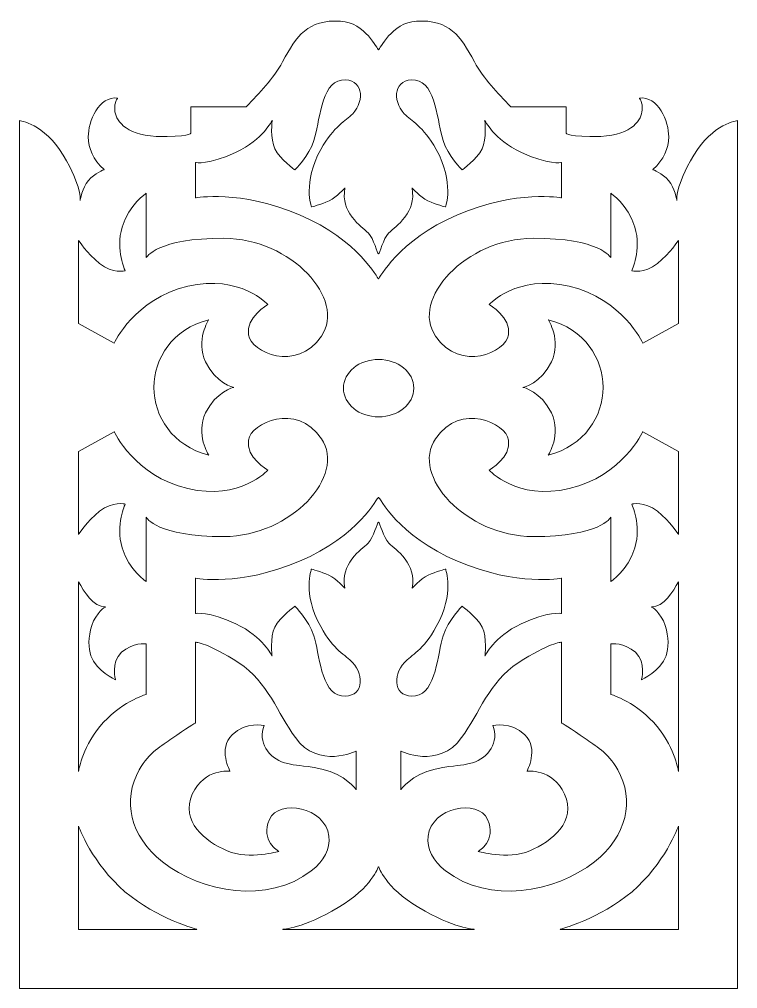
# Model space of a CAD drawing. Header units: millimetres. Extents: x -329 to 352, y -94 to 146.
# Drawn here: x 129.7 to 193.6, y 59.3 to 145.5 of the extents above; entities that cross this region are included whole.
import ezdxf

# ---------------------------------------------------------------- set-up
doc = ezdxf.new("R2010")
doc.units = ezdxf.units.MM
doc.header["$MEASUREMENT"] = 0
doc.layers.add('Layer 1', color=7, linetype='Continuous')

msp = doc.modelspace()

# ---------------------------------------------------------------- linework, layer by layer
at = {"layer": 'Layer 1', "lineweight": 9}
for points, knots in [([(137.2208, 132.1476), (136.2274, 133.0228), (135.8361, 134.0452), (135.8097, 135.0774), (135.8097, 135.0774), (135.7755, 136.3795), (136.7883, 138.7706), (138.4156, 138.499), (138.4156, 138.499), (138.4156, 138.499), (138.1126, 138.1684), (138.1676, 137.423), (138.1676, 137.423), (138.2227, 136.6773), (138.9723, 135.2097), (141.8552, 135.1063), (141.8552, 135.1063), (144.7381, 135.0044), (144.9449, 135.4055), (144.9449, 135.4055), (144.9449, 135.4055), (144.9449, 135.4055), (144.9449, 137.7356), (144.9449, 137.7356), (144.9449, 137.7356), (144.9449, 137.7356), (149.8628, 137.7356), (149.8628, 137.7356), (149.8628, 137.7356), (151.0605, 139.031), (152.2402, 140.1542), (153.0999, 141.7389), (153.0999, 141.7389), (154.3555, 144.0514), (155.3034, 145.5038), (158.2593, 145.3464), (158.2593, 145.3464), (160.4352, 145.2293), (161.5528, 142.7972), (161.6315, 142.7972), (161.6315, 142.7972), (161.7098, 142.7972), (162.8288, 145.2293), (165.0034, 145.3464), (165.0034, 145.3464), (167.9607, 145.5038), (168.909, 144.0514), (170.1641, 141.7389), (170.1641, 141.7389), (171.0242, 140.1542), (172.2025, 139.031), (173.3998, 137.7356), (173.3998, 137.7356), (173.3998, 137.7356), (178.3193, 137.7356), (178.3193, 137.7356), (178.3193, 137.7356), (178.3193, 137.7356), (178.3193, 135.4055), (178.3193, 135.4055), (178.3193, 135.4055), (178.3193, 135.4055), (178.5246, 135.0044), (181.4089, 135.1063), (181.4089, 135.1063), (184.2918, 135.2097), (185.0415, 136.6773), (185.0951, 137.423), (185.0951, 137.423), (185.1505, 138.1684), (184.8485, 138.499), (184.8485, 138.499), (184.8485, 138.499), (186.4748, 138.7706), (187.4876, 136.3795), (187.4545, 135.0774), (187.4545, 135.0774), (187.4284, 134.0452), (187.0354, 133.0228), (186.042, 132.1476), (186.042, 132.1476), (186.042, 132.1476), (186.9073, 131.8184), (187.4435, 131.1789), (187.4435, 131.1789), (187.978, 130.5396), (188.1847, 129.4054), (188.1847, 129.4054), (188.1847, 129.4054), (188.1847, 129.4054), (187.978, 130.6222), (189.6773, 133.4377), (189.6773, 133.4377), (191.3763, 136.2514), (193.5854, 136.5051), (193.5854, 136.5051), (193.5854, 136.5051), (193.5854, 136.5051), (193.5854, 59.3431), (193.5854, 59.3431), (193.5854, 59.3431), (193.5854, 59.3431), (129.6791, 59.3431), (129.6791, 59.3431), (129.6791, 59.3431), (129.6791, 59.3431), (129.6791, 136.5051), (129.6791, 136.5051), (129.6791, 136.5051), (129.6791, 136.5051), (131.8864, 136.2514), (133.5858, 133.4377), (133.5858, 133.4377), (135.2847, 130.6222), (135.0794, 129.4054), (135.0794, 129.4054), (135.0794, 129.4054), (135.0794, 129.4054), (135.2847, 130.5396), (135.821, 131.1789), (135.821, 131.1789), (136.3554, 131.8184), (137.2208, 132.1476), (137.2208, 132.1476)], [0, 0, 0, 0, 0.03125, 0.03125, 0.03125, 0.03125, 0.0625, 0.0625, 0.0625, 0.0625, 0.09375, 0.09375, 0.09375, 0.09375, 0.125, 0.125, 0.125, 0.125, 0.15625, 0.15625, 0.15625, 0.15625, 0.1875, 0.1875, 0.1875, 0.1875, 0.21875, 0.21875, 0.21875, 0.21875, 0.25, 0.25, 0.25, 0.25, 0.28125, 0.28125, 0.28125, 0.28125, 0.3125, 0.3125, 0.3125, 0.3125, 0.34375, 0.34375, 0.34375, 0.34375, 0.375, 0.375, 0.375, 0.375, 0.40625, 0.40625, 0.40625, 0.40625, 0.4375, 0.4375, 0.4375, 0.4375, 0.46875, 0.46875, 0.46875, 0.46875, 0.5, 0.5, 0.5, 0.5, 0.53125, 0.53125, 0.53125, 0.53125, 0.5625, 0.5625, 0.5625, 0.5625, 0.59375, 0.59375, 0.59375, 0.59375, 0.625, 0.625, 0.625, 0.625, 0.65625, 0.65625, 0.65625, 0.65625, 0.6875, 0.6875, 0.6875, 0.6875, 0.71875, 0.71875, 0.71875, 0.71875, 0.75, 0.75, 0.75, 0.75, 0.78125, 0.78125, 0.78125, 0.78125, 0.8125, 0.8125, 0.8125, 0.8125, 0.84375, 0.84375, 0.84375, 0.84375, 0.875, 0.875, 0.875, 0.875, 0.90625, 0.90625, 0.90625, 0.90625, 0.9375, 0.9375, 0.9375, 0.9375, 1, 1, 1, 1]), ([(161.6315, 122.4367), (161.7003, 122.4367), (163.3471, 125.8597), (168.661, 128.128), (168.661, 128.128), (173.9745, 130.3964), (177.9073, 129.6326), (177.9073, 129.6326), (177.9073, 129.6326), (177.9073, 129.6326), (177.9073, 132.7748), (177.9073, 132.7748), (177.9073, 132.7748), (177.9073, 132.7748), (176.7332, 132.5406), (174.304, 133.6952), (174.304, 133.6952), (171.873, 134.8488), (171.0902, 136.5397), (171.0902, 136.5397), (171.0902, 136.5397), (171.0902, 136.5397), (171.2969, 134.8901), (170.8436, 133.9834), (170.8436, 133.9834), (170.3903, 133.0764), (169.073, 132.1271), (169.073, 132.1271), (169.073, 132.1271), (169.073, 132.1271), (167.827, 133.3439), (167.3737, 134.7469), (167.3737, 134.7469), (166.8844, 136.2585), (166.7482, 139.8688), (164.9222, 140.0964), (164.9222, 140.0964), (162.9777, 140.3401), (162.8207, 138.3074), (163.9284, 137.1196), (163.9284, 137.1196), (164.5486, 136.4554), (165.5823, 136.0765), (166.7658, 133.9418), (166.7658, 133.9418), (168.4126, 130.9735), (167.5899, 128.8279), (167.5899, 128.8279), (167.5899, 128.8279), (167.5899, 128.8279), (166.7563, 129.0347), (166.0356, 129.3751), (166.0356, 129.3751), (165.3134, 129.7155), (164.6245, 130.5188), (164.6245, 130.5188), (164.6245, 130.5188), (164.8079, 129.3599), (164.513, 128.6653), (163.9824, 127.9337), (163.9824, 127.9337), (163.431, 127.1745), (162.9269, 126.9127), (162.5339, 126.5088), (162.5339, 126.5088), (162.0601, 126.0209), (161.7306, 124.6638), (161.6315, 124.6638), (161.6315, 124.6638), (161.5324, 124.6638), (161.2043, 126.0209), (160.7302, 126.5088), (160.7302, 126.5088), (160.3375, 126.9127), (159.8316, 127.1745), (159.282, 127.9337), (159.282, 127.9337), (158.75, 128.6653), (158.4565, 129.3599), (158.6396, 130.5188), (158.6396, 130.5188), (158.6396, 130.5188), (157.9492, 129.7155), (157.2285, 129.3751), (157.2285, 129.3751), (156.5078, 129.0347), (155.6741, 128.8279), (155.6741, 128.8279), (155.6741, 128.8279), (155.6741, 128.8279), (154.8501, 130.9735), (156.4982, 133.9418), (156.4982, 133.9418), (157.6818, 136.0765), (158.7154, 136.4554), (159.3356, 137.1196), (159.3356, 137.1196), (160.4437, 138.3074), (160.2864, 140.3401), (158.3408, 140.0964), (158.3408, 140.0964), (156.5162, 139.8688), (156.3783, 136.2585), (155.8904, 134.7469), (155.8904, 134.7469), (155.4371, 133.3439), (154.1914, 132.1271), (154.1914, 132.1271), (154.1914, 132.1271), (154.1914, 132.1271), (152.8727, 133.0764), (152.4205, 133.9834), (152.4205, 133.9834), (151.9672, 134.8901), (152.1725, 136.5397), (152.1725, 136.5397), (152.1725, 136.5397), (152.1725, 136.5397), (151.39, 134.8488), (148.9605, 133.6952), (148.9605, 133.6952), (146.5295, 132.5406), (145.3555, 132.7748), (145.3555, 132.7748), (145.3555, 132.7748), (145.3555, 132.7748), (145.3555, 129.6326), (145.3555, 129.6326), (145.3555, 129.6326), (145.3555, 129.6326), (149.2897, 130.3964), (154.6035, 128.128), (154.6035, 128.128), (159.9156, 125.8597), (161.5638, 122.4367), (161.6315, 122.4367)], [0, 0, 0, 0, 0.0285714, 0.0285714, 0.0285714, 0.0285714, 0.0571429, 0.0571429, 0.0571429, 0.0571429, 0.0857143, 0.0857143, 0.0857143, 0.0857143, 0.1142857, 0.1142857, 0.1142857, 0.1142857, 0.1428571, 0.1428571, 0.1428571, 0.1428571, 0.1714286, 0.1714286, 0.1714286, 0.1714286, 0.2, 0.2, 0.2, 0.2, 0.2285714, 0.2285714, 0.2285714, 0.2285714, 0.2571429, 0.2571429, 0.2571429, 0.2571429, 0.2857143, 0.2857143, 0.2857143, 0.2857143, 0.3142857, 0.3142857, 0.3142857, 0.3142857, 0.3428571, 0.3428571, 0.3428571, 0.3428571, 0.3714286, 0.3714286, 0.3714286, 0.3714286, 0.4, 0.4, 0.4, 0.4, 0.4285714, 0.4285714, 0.4285714, 0.4285714, 0.4571429, 0.4571429, 0.4571429, 0.4571429, 0.4857143, 0.4857143, 0.4857143, 0.4857143, 0.5142857, 0.5142857, 0.5142857, 0.5142857, 0.5428571, 0.5428571, 0.5428571, 0.5428571, 0.5714286, 0.5714286, 0.5714286, 0.5714286, 0.6, 0.6, 0.6, 0.6, 0.6285714, 0.6285714, 0.6285714, 0.6285714, 0.6571429, 0.6571429, 0.6571429, 0.6571429, 0.6857143, 0.6857143, 0.6857143, 0.6857143, 0.7142857, 0.7142857, 0.7142857, 0.7142857, 0.7428571, 0.7428571, 0.7428571, 0.7428571, 0.7714286, 0.7714286, 0.7714286, 0.7714286, 0.8, 0.8, 0.8, 0.8, 0.8285714, 0.8285714, 0.8285714, 0.8285714, 0.8571429, 0.8571429, 0.8571429, 0.8571429, 0.8857143, 0.8857143, 0.8857143, 0.8857143, 0.9142857, 0.9142857, 0.9142857, 0.9142857, 0.9428571, 0.9428571, 0.9428571, 0.9428571, 1, 1, 1, 1]), ([(140.9595, 130.0447), (140.9595, 130.0447), (140.9691, 124.3343), (140.9691, 124.3343), (140.9691, 124.3343), (140.9691, 124.3343), (141.9131, 126.0636), (147.8856, 126.0431), (147.8856, 126.0431), (153.858, 126.0223), (158.8036, 120.622), (156.5589, 117.3436), (156.5589, 117.3436), (154.3152, 114.0653), (150.2985, 115.942), (150.0519, 117.4674), (150.0519, 117.4674), (149.805, 118.9929), (151.7812, 120.1478), (151.7812, 120.1478), (151.7812, 120.1478), (151.7812, 120.1478), (149.3518, 122.8695), (144.6556, 121.7766), (144.6556, 121.7766), (139.9605, 120.6837), (138.107, 116.7248), (138.107, 116.7248), (138.107, 116.7248), (138.107, 116.7248), (134.95, 118.4774), (134.95, 118.4774), (134.95, 118.4774), (134.95, 118.4774), (134.95, 125.8597), (134.95, 125.8597), (134.95, 125.8597), (134.95, 125.8597), (135.6665, 124.7255), (136.82, 123.798), (136.82, 123.798), (137.9733, 122.8695), (139.0951, 123.1588), (139.0951, 123.1588), (139.0951, 123.1588), (139.0951, 123.1588), (138.2103, 124.9929), (138.8277, 127.0351), (138.8277, 127.0351), (139.4451, 129.0759), (140.9595, 130.0447), (140.9595, 130.0447)], [0, 0, 0, 0, 0.0714286, 0.0714286, 0.0714286, 0.0714286, 0.1428571, 0.1428571, 0.1428571, 0.1428571, 0.2142857, 0.2142857, 0.2142857, 0.2142857, 0.2857143, 0.2857143, 0.2857143, 0.2857143, 0.3571429, 0.3571429, 0.3571429, 0.3571429, 0.4285714, 0.4285714, 0.4285714, 0.4285714, 0.5, 0.5, 0.5, 0.5, 0.5714286, 0.5714286, 0.5714286, 0.5714286, 0.6428571, 0.6428571, 0.6428571, 0.6428571, 0.7142857, 0.7142857, 0.7142857, 0.7142857, 0.7857143, 0.7857143, 0.7857143, 0.7857143, 0.8571429, 0.8571429, 0.8571429, 0.8571429, 1, 1, 1, 1]), ([(182.3046, 130.0447), (182.3046, 130.0447), (182.2937, 124.3343), (182.2937, 124.3343), (182.2937, 124.3343), (182.2937, 124.3343), (181.3511, 126.0636), (175.3789, 126.0431), (175.3789, 126.0431), (169.4064, 126.0223), (164.459, 120.622), (166.7041, 117.3436), (166.7041, 117.3436), (168.9488, 114.0653), (172.9645, 115.942), (173.2125, 117.4674), (173.2125, 117.4674), (173.4591, 118.9929), (171.4818, 120.1478), (171.4818, 120.1478), (171.4818, 120.1478), (171.4818, 120.1478), (173.9124, 122.8695), (178.6075, 121.7766), (178.6075, 121.7766), (183.3037, 120.6837), (185.1572, 116.7248), (185.1572, 116.7248), (185.1572, 116.7248), (185.1572, 116.7248), (188.3142, 118.4774), (188.3142, 118.4774), (188.3142, 118.4774), (188.3142, 118.4774), (188.3142, 125.8597), (188.3142, 125.8597), (188.3142, 125.8597), (188.3142, 125.8597), (187.5977, 124.7255), (186.4445, 123.798), (186.4445, 123.798), (185.2909, 122.8695), (184.168, 123.1588), (184.168, 123.1588), (184.168, 123.1588), (184.168, 123.1588), (185.0538, 124.9929), (184.4365, 127.0351), (184.4365, 127.0351), (183.8177, 129.0759), (182.3046, 130.0447), (182.3046, 130.0447)], [0, 0, 0, 0, 0.0714286, 0.0714286, 0.0714286, 0.0714286, 0.1428571, 0.1428571, 0.1428571, 0.1428571, 0.2142857, 0.2142857, 0.2142857, 0.2142857, 0.2857143, 0.2857143, 0.2857143, 0.2857143, 0.3571429, 0.3571429, 0.3571429, 0.3571429, 0.4285714, 0.4285714, 0.4285714, 0.4285714, 0.5, 0.5, 0.5, 0.5, 0.5714286, 0.5714286, 0.5714286, 0.5714286, 0.6428571, 0.6428571, 0.6428571, 0.6428571, 0.7142857, 0.7142857, 0.7142857, 0.7142857, 0.7857143, 0.7857143, 0.7857143, 0.7857143, 0.8571429, 0.8571429, 0.8571429, 0.8571429, 1, 1, 1, 1]), ([(146.5295, 106.7656), (146.5295, 106.7656), (145.3347, 108.6219), (146.2417, 110.5195), (146.2417, 110.5195), (147.1483, 112.4157), (148.7743, 112.8069), (148.7743, 112.7875), (148.7743, 112.7875), (148.7743, 112.767), (147.1483, 113.1583), (146.2417, 115.0544), (146.2417, 115.0544), (145.3347, 116.952), (146.5295, 118.8084), (146.5295, 118.8084), (146.5295, 118.8084), (140.0307, 117.108), (140.0307, 108.466), (146.5295, 106.7656)], [0, 0, 0, 0, 0.1666667, 0.1666667, 0.1666667, 0.1666667, 0.3333333, 0.3333333, 0.3333333, 0.3333333, 0.5, 0.5, 0.5, 0.5, 0.6666667, 0.6666667, 0.6666667, 0.6666667, 1, 1, 1, 1]), ([(176.7332, 106.7656), (176.7332, 106.7656), (177.9281, 108.6219), (177.0228, 110.5195), (177.0228, 110.5195), (176.1159, 112.4157), (174.4885, 112.8069), (174.4885, 112.7875), (174.4885, 112.7875), (174.4885, 112.767), (176.1159, 113.1583), (177.0228, 115.0544), (177.0228, 115.0544), (177.9281, 116.952), (176.7332, 118.8084), (176.7332, 118.8084), (176.7332, 118.8084), (183.2335, 117.108), (183.2335, 108.466), (176.7332, 106.7656)], [0, 0, 0, 0, 0.1666667, 0.1666667, 0.1666667, 0.1666667, 0.3333333, 0.3333333, 0.3333333, 0.3333333, 0.5, 0.5, 0.5, 0.5, 0.6666667, 0.6666667, 0.6666667, 0.6666667, 1, 1, 1, 1]), ([(161.6424, 110.1653), (159.9145, 110.1653), (158.5129, 111.309), (158.5129, 112.7201), (158.5129, 112.7201), (158.5129, 114.1312), (159.9145, 115.2763), (161.6424, 115.2763), (161.6424, 115.2763), (163.3703, 115.2763), (164.7705, 114.1312), (164.7705, 112.7201), (164.7705, 112.7201), (164.7705, 111.309), (163.3703, 110.1653), (161.6424, 110.1653)], [0, 0, 0, 0, 0.2, 0.2, 0.2, 0.2, 0.4, 0.4, 0.4, 0.4, 0.6, 0.6, 0.6, 0.6, 1, 1, 1, 1]), ([(140.9595, 95.5293), (140.9595, 95.5293), (140.9691, 101.2411), (140.9691, 101.2411), (140.9691, 101.2411), (140.9691, 101.2411), (141.9131, 99.5103), (147.8856, 99.5308), (147.8856, 99.5308), (153.858, 99.5516), (158.8036, 104.9523), (156.5589, 108.2307), (156.5589, 108.2307), (154.3152, 111.5087), (150.2985, 109.6319), (150.0519, 108.1065), (150.0519, 108.1065), (149.805, 106.5811), (151.7812, 105.4261), (151.7812, 105.4261), (151.7812, 105.4261), (151.7812, 105.4261), (149.3518, 102.7044), (144.6556, 103.7973), (144.6556, 103.7973), (139.9605, 104.8902), (138.107, 108.8491), (138.107, 108.8491), (138.107, 108.8491), (138.107, 108.8491), (134.95, 107.0965), (134.95, 107.0965), (134.95, 107.0965), (134.95, 107.0965), (134.95, 99.7143), (134.95, 99.7143), (134.95, 99.7143), (134.95, 99.7143), (135.6665, 100.8484), (136.82, 101.7773), (136.82, 101.7773), (137.9733, 102.7044), (139.0951, 102.4151), (139.0951, 102.4151), (139.0951, 102.4151), (139.0951, 102.4151), (138.2103, 100.581), (138.8277, 98.5388), (138.8277, 98.5388), (139.4451, 96.498), (140.9595, 95.5293), (140.9595, 95.5293)], [0, 0, 0, 0, 0.0714286, 0.0714286, 0.0714286, 0.0714286, 0.1428571, 0.1428571, 0.1428571, 0.1428571, 0.2142857, 0.2142857, 0.2142857, 0.2142857, 0.2857143, 0.2857143, 0.2857143, 0.2857143, 0.3571429, 0.3571429, 0.3571429, 0.3571429, 0.4285714, 0.4285714, 0.4285714, 0.4285714, 0.5, 0.5, 0.5, 0.5, 0.5714286, 0.5714286, 0.5714286, 0.5714286, 0.6428571, 0.6428571, 0.6428571, 0.6428571, 0.7142857, 0.7142857, 0.7142857, 0.7142857, 0.7857143, 0.7857143, 0.7857143, 0.7857143, 0.8571429, 0.8571429, 0.8571429, 0.8571429, 1, 1, 1, 1]), ([(182.3046, 95.5293), (182.3046, 95.5293), (182.2937, 101.2411), (182.2937, 101.2411), (182.2937, 101.2411), (182.2937, 101.2411), (181.3511, 99.5103), (175.3789, 99.5308), (175.3789, 99.5308), (169.4064, 99.5516), (164.459, 104.9523), (166.7041, 108.2307), (166.7041, 108.2307), (168.9488, 111.5087), (172.9645, 109.6319), (173.2125, 108.1065), (173.2125, 108.1065), (173.4591, 106.5811), (171.4818, 105.4261), (171.4818, 105.4261), (171.4818, 105.4261), (171.4818, 105.4261), (173.9124, 102.7044), (178.6075, 103.7973), (178.6075, 103.7973), (183.3037, 104.8902), (185.1572, 108.8491), (185.1572, 108.8491), (185.1572, 108.8491), (185.1572, 108.8491), (188.3142, 107.0965), (188.3142, 107.0965), (188.3142, 107.0965), (188.3142, 107.0965), (188.3142, 99.7143), (188.3142, 99.7143), (188.3142, 99.7143), (188.3142, 99.7143), (187.5977, 100.8484), (186.4445, 101.7773), (186.4445, 101.7773), (185.2909, 102.7044), (184.168, 102.4151), (184.168, 102.4151), (184.168, 102.4151), (184.168, 102.4151), (185.0538, 100.581), (184.4365, 98.5388), (184.4365, 98.5388), (183.8177, 96.498), (182.3046, 95.5293), (182.3046, 95.5293)], [0, 0, 0, 0, 0.0714286, 0.0714286, 0.0714286, 0.0714286, 0.1428571, 0.1428571, 0.1428571, 0.1428571, 0.2142857, 0.2142857, 0.2142857, 0.2142857, 0.2857143, 0.2857143, 0.2857143, 0.2857143, 0.3571429, 0.3571429, 0.3571429, 0.3571429, 0.4285714, 0.4285714, 0.4285714, 0.4285714, 0.5, 0.5, 0.5, 0.5, 0.5714286, 0.5714286, 0.5714286, 0.5714286, 0.6428571, 0.6428571, 0.6428571, 0.6428571, 0.7142857, 0.7142857, 0.7142857, 0.7142857, 0.7857143, 0.7857143, 0.7857143, 0.7857143, 0.8571429, 0.8571429, 0.8571429, 0.8571429, 1, 1, 1, 1]), ([(161.6315, 100.7973), (161.7416, 100.7973), (162.0697, 99.4401), (162.5452, 98.9523), (162.5452, 98.9523), (162.9364, 98.5483), (163.4423, 98.2866), (163.9933, 97.5274), (163.9933, 97.5274), (164.5239, 96.7954), (164.8188, 96.1011), (164.6354, 94.9408), (164.6354, 94.9408), (164.6354, 94.9408), (165.3247, 95.7455), (166.0451, 96.0859), (166.0451, 96.0859), (166.7658, 96.4264), (167.5998, 96.6317), (167.5998, 96.6317), (167.5998, 96.6317), (167.5998, 96.6317), (168.4239, 94.4871), (166.7771, 91.5189), (166.7771, 91.5189), (165.5918, 89.3846), (164.5585, 89.0053), (163.9383, 88.3414), (163.9383, 88.3414), (162.8302, 87.1532), (162.9886, 85.1209), (164.9331, 85.3633), (164.9331, 85.3633), (166.7577, 85.5922), (166.8957, 89.2025), (167.3832, 90.7142), (167.3832, 90.7142), (167.8369, 92.1172), (169.0825, 93.3325), (169.0825, 93.3325), (169.0825, 93.3325), (169.0825, 93.3325), (170.4012, 92.3846), (170.8545, 91.4776), (170.8545, 91.4776), (171.3068, 90.5695), (171.1015, 88.92), (171.1015, 88.92), (171.1015, 88.92), (171.1015, 88.92), (171.8839, 90.6108), (174.3135, 91.7658), (174.3135, 91.7658), (176.7445, 92.9205), (177.9185, 92.6862), (177.9185, 92.6862), (177.9185, 92.6862), (177.9185, 92.6862), (177.9185, 95.8281), (177.9185, 95.8281), (177.9185, 95.8281), (177.9185, 95.8281), (173.984, 95.0646), (168.6719, 97.333), (168.6719, 97.333), (163.358, 99.6014), (161.7098, 103.0244), (161.6315, 103.0244), (161.6315, 103.0244), (161.5528, 103.0244), (159.9061, 99.6014), (154.5925, 97.333), (154.5925, 97.333), (149.2787, 95.0646), (145.346, 95.8281), (145.346, 95.8281), (145.346, 95.8281), (145.346, 95.8281), (145.346, 92.6862), (145.346, 92.6862), (145.346, 92.6862), (145.346, 92.6862), (146.52, 92.9205), (148.9496, 91.7658), (148.9496, 91.7658), (151.3801, 90.6108), (152.1629, 88.92), (152.1629, 88.92), (152.1629, 88.92), (152.1629, 88.92), (151.9562, 90.5695), (152.4095, 91.4776), (152.4095, 91.4776), (152.8629, 92.3846), (154.1805, 93.3325), (154.1805, 93.3325), (154.1805, 93.3325), (154.1805, 93.3325), (155.4261, 92.1172), (155.8795, 90.7142), (155.8795, 90.7142), (156.3688, 89.2025), (156.5053, 85.5922), (158.3295, 85.3633), (158.3295, 85.3633), (160.2754, 85.1209), (160.4324, 87.1532), (159.3247, 88.3414), (159.3247, 88.3414), (158.7045, 89.0053), (157.6709, 89.3846), (156.4873, 91.5189), (156.4873, 91.5189), (154.8391, 94.4871), (155.6632, 96.6317), (155.6632, 96.6317), (155.6632, 96.6317), (155.6632, 96.6317), (156.4968, 96.4264), (157.2175, 96.0859), (157.2175, 96.0859), (157.9383, 95.7455), (158.6287, 94.9408), (158.6287, 94.9408), (158.6287, 94.9408), (158.4456, 96.1011), (158.7401, 96.7954), (159.2707, 97.5274), (159.2707, 97.5274), (159.8221, 98.2866), (160.3266, 98.5483), (160.7192, 98.9523), (160.7192, 98.9523), (161.1934, 99.4401), (161.5225, 100.7973), (161.6315, 100.7973)], [0, 0, 0, 0, 0.0285714, 0.0285714, 0.0285714, 0.0285714, 0.0571429, 0.0571429, 0.0571429, 0.0571429, 0.0857143, 0.0857143, 0.0857143, 0.0857143, 0.1142857, 0.1142857, 0.1142857, 0.1142857, 0.1428571, 0.1428571, 0.1428571, 0.1428571, 0.1714286, 0.1714286, 0.1714286, 0.1714286, 0.2, 0.2, 0.2, 0.2, 0.2285714, 0.2285714, 0.2285714, 0.2285714, 0.2571429, 0.2571429, 0.2571429, 0.2571429, 0.2857143, 0.2857143, 0.2857143, 0.2857143, 0.3142857, 0.3142857, 0.3142857, 0.3142857, 0.3428571, 0.3428571, 0.3428571, 0.3428571, 0.3714286, 0.3714286, 0.3714286, 0.3714286, 0.4, 0.4, 0.4, 0.4, 0.4285714, 0.4285714, 0.4285714, 0.4285714, 0.4571429, 0.4571429, 0.4571429, 0.4571429, 0.4857143, 0.4857143, 0.4857143, 0.4857143, 0.5142857, 0.5142857, 0.5142857, 0.5142857, 0.5428571, 0.5428571, 0.5428571, 0.5428571, 0.5714286, 0.5714286, 0.5714286, 0.5714286, 0.6, 0.6, 0.6, 0.6, 0.6285714, 0.6285714, 0.6285714, 0.6285714, 0.6571429, 0.6571429, 0.6571429, 0.6571429, 0.6857143, 0.6857143, 0.6857143, 0.6857143, 0.7142857, 0.7142857, 0.7142857, 0.7142857, 0.7428571, 0.7428571, 0.7428571, 0.7428571, 0.7714286, 0.7714286, 0.7714286, 0.7714286, 0.8, 0.8, 0.8, 0.8, 0.8285714, 0.8285714, 0.8285714, 0.8285714, 0.8571429, 0.8571429, 0.8571429, 0.8571429, 0.8857143, 0.8857143, 0.8857143, 0.8857143, 0.9142857, 0.9142857, 0.9142857, 0.9142857, 0.9428571, 0.9428571, 0.9428571, 0.9428571, 1, 1, 1, 1]), ([(140.9595, 85.4984), (140.9595, 85.4984), (140.9595, 89.9825), (140.9595, 89.9825), (140.9595, 89.9825), (140.9595, 89.9825), (139.7537, 90.148), (138.7656, 89.2396), (138.7656, 89.2396), (137.7778, 88.3329), (138.2407, 86.7867), (138.2407, 86.7867), (138.2407, 86.7867), (138.2407, 86.7867), (136.5209, 87.5695), (136.0467, 88.9309), (136.0467, 88.9309), (135.8181, 89.5899), (135.7797, 90.5695), (136.1296, 91.6374), (136.1296, 91.6374), (136.5015, 92.7744), (137.345, 93.2912), (137.345, 93.2912), (137.345, 93.2912), (136.2591, 93.2126), (135.3938, 94.6914), (134.95, 95.4975), (134.95, 95.4975), (134.95, 95.4975), (134.95, 78.6524), (134.95, 78.6524), (134.95, 78.6524), (134.95, 78.6524), (135.1623, 80.5387), (136.8504, 82.6416), (136.8504, 82.6416), (138.5398, 84.7445), (140.9595, 85.4984), (140.9595, 85.4984)], [0, 0, 0, 0, 0.0909091, 0.0909091, 0.0909091, 0.0909091, 0.1818182, 0.1818182, 0.1818182, 0.1818182, 0.2727273, 0.2727273, 0.2727273, 0.2727273, 0.3636364, 0.3636364, 0.3636364, 0.3636364, 0.4545455, 0.4545455, 0.4545455, 0.4545455, 0.5454545, 0.5454545, 0.5454545, 0.5454545, 0.6363636, 0.6363636, 0.6363636, 0.6363636, 0.7272727, 0.7272727, 0.7272727, 0.7272727, 0.8181818, 0.8181818, 0.8181818, 0.8181818, 1, 1, 1, 1]), ([(182.3046, 89.9825), (182.3046, 89.9825), (182.3046, 85.4984), (182.3046, 85.4984), (182.3046, 85.4984), (182.3046, 85.4984), (184.7247, 84.7445), (186.4127, 82.6416), (186.4127, 82.6416), (188.1022, 80.5387), (188.3142, 78.6524), (188.3142, 78.6524), (188.3142, 78.6524), (188.3142, 78.6524), (188.3142, 95.4975), (188.3142, 95.4975), (188.3142, 95.4975), (187.8708, 94.6914), (187.0054, 93.2126), (185.9192, 93.2912), (185.9192, 93.2912), (185.9192, 93.2912), (186.7613, 92.7744), (187.1349, 91.6374), (187.1349, 91.6374), (187.4848, 90.5695), (187.4464, 89.5899), (187.216, 88.9309), (187.216, 88.9309), (186.7433, 87.5695), (185.0235, 86.7867), (185.0235, 86.7867), (185.0235, 86.7867), (185.0235, 86.7867), (185.4867, 88.3329), (184.4986, 89.2396), (184.4986, 89.2396), (183.509, 90.148), (182.3046, 89.9825), (182.3046, 89.9825)], [0, 0, 0, 0, 0.0909091, 0.0909091, 0.0909091, 0.0909091, 0.1818182, 0.1818182, 0.1818182, 0.1818182, 0.2727273, 0.2727273, 0.2727273, 0.2727273, 0.3636364, 0.3636364, 0.3636364, 0.3636364, 0.4545455, 0.4545455, 0.4545455, 0.4545455, 0.5454545, 0.5454545, 0.5454545, 0.5454545, 0.6363636, 0.6363636, 0.6363636, 0.6363636, 0.7272727, 0.7272727, 0.7272727, 0.7272727, 0.8181818, 0.8181818, 0.8181818, 0.8181818, 1, 1, 1, 1]), ([(159.6485, 80.4561), (159.6485, 80.4561), (159.6485, 77.0137), (159.6485, 77.0137), (159.6485, 77.0137), (159.6485, 77.0137), (158.7017, 78.3945), (156.6002, 78.8478), (156.6002, 78.8478), (154.5001, 79.3015), (154.5509, 79.0545), (153.2544, 79.4253), (153.2544, 79.4253), (151.8557, 79.825), (150.8661, 81.2996), (151.463, 82.7245), (151.463, 82.7245), (151.463, 82.7245), (149.8865, 83.1365), (148.6106, 81.9004), (148.6106, 81.9004), (147.3332, 80.6628), (148.4243, 78.6633), (148.4243, 78.6633), (148.4243, 78.6633), (148.4243, 78.6633), (146.1588, 78.9928), (145.0676, 76.6211), (145.0676, 76.6211), (143.9761, 74.2508), (146.1796, 72.4153), (148.1777, 71.5898), (148.1777, 71.5898), (150.1743, 70.7657), (152.75, 71.5485), (152.75, 71.5485), (152.75, 71.5485), (152.75, 71.5485), (151.0813, 72.4978), (151.9259, 74.3735), (151.9259, 74.3735), (152.7708, 76.2503), (156.9089, 75.4869), (157.219, 72.8894), (157.219, 72.8894), (157.3456, 71.8131), (156.814, 70.6912), (155.6547, 69.8079), (155.6547, 69.8079), (151.7618, 66.8396), (146.0113, 67.821), (142.408, 70.6281), (142.408, 70.6281), (139.528, 72.87), (138.8111, 76.1), (140.3517, 78.8065), (140.3517, 78.8065), (141.2379, 80.3651), (142.3749, 80.9521), (143.2402, 81.5642), (143.2402, 81.5642), (144.5053, 82.4599), (145.3555, 82.9668), (145.3555, 82.9668), (145.3555, 82.9668), (145.3555, 82.9668), (145.3555, 90.1367), (145.3555, 90.1367), (145.3555, 90.1367), (145.3555, 90.1367), (146.4332, 90.1176), (149.2071, 88.304), (149.2071, 88.304), (151.7978, 86.6089), (152.6632, 83.8033), (154.2327, 81.6524), (154.2327, 81.6524), (156.3095, 78.8037), (159.6485, 80.4561), (159.6485, 80.4561)], [0, 0, 0, 0, 0.047619, 0.047619, 0.047619, 0.047619, 0.0952381, 0.0952381, 0.0952381, 0.0952381, 0.1428571, 0.1428571, 0.1428571, 0.1428571, 0.1904762, 0.1904762, 0.1904762, 0.1904762, 0.2380952, 0.2380952, 0.2380952, 0.2380952, 0.2857143, 0.2857143, 0.2857143, 0.2857143, 0.3333333, 0.3333333, 0.3333333, 0.3333333, 0.3809524, 0.3809524, 0.3809524, 0.3809524, 0.4285714, 0.4285714, 0.4285714, 0.4285714, 0.4761905, 0.4761905, 0.4761905, 0.4761905, 0.5238095, 0.5238095, 0.5238095, 0.5238095, 0.5714286, 0.5714286, 0.5714286, 0.5714286, 0.6190476, 0.6190476, 0.6190476, 0.6190476, 0.6666667, 0.6666667, 0.6666667, 0.6666667, 0.7142857, 0.7142857, 0.7142857, 0.7142857, 0.7619048, 0.7619048, 0.7619048, 0.7619048, 0.8095238, 0.8095238, 0.8095238, 0.8095238, 0.8571429, 0.8571429, 0.8571429, 0.8571429, 0.9047619, 0.9047619, 0.9047619, 0.9047619, 1, 1, 1, 1]), ([(177.9073, 90.1367), (177.9073, 90.1367), (177.9073, 82.9668), (177.9073, 82.9668), (177.9073, 82.9668), (177.9073, 82.9668), (178.7578, 82.4599), (180.0229, 81.5642), (180.0229, 81.5642), (180.8882, 80.9521), (182.0249, 80.3651), (182.9125, 78.8065), (182.9125, 78.8065), (184.453, 76.1), (183.7351, 72.87), (180.8551, 70.6281), (180.8551, 70.6281), (177.2529, 67.821), (171.5008, 66.8396), (167.6079, 69.8079), (167.6079, 69.8079), (166.449, 70.6912), (165.917, 71.8131), (166.0451, 72.8894), (166.0451, 72.8894), (166.3538, 75.4869), (170.4936, 76.2503), (171.3382, 74.3735), (171.3382, 74.3735), (172.1817, 72.4978), (170.5141, 71.5485), (170.5141, 71.5485), (170.5141, 71.5485), (170.5141, 71.5485), (173.0883, 70.7657), (175.0864, 71.5898), (175.0864, 71.5898), (177.0835, 72.4153), (179.287, 74.2508), (178.1955, 76.6211), (178.1955, 76.6211), (177.104, 78.9928), (174.8384, 78.6633), (174.8384, 78.6633), (174.8384, 78.6633), (174.8384, 78.6633), (175.9299, 80.6628), (174.6539, 81.9004), (174.6539, 81.9004), (173.3765, 83.1365), (171.8014, 82.7245), (171.8014, 82.7245), (171.8014, 82.7245), (172.3979, 81.2996), (171.4087, 79.825), (170.01, 79.4253), (170.01, 79.4253), (168.7118, 79.0545), (168.7643, 79.3015), (166.6625, 78.8478), (166.6625, 78.8478), (164.5624, 78.3945), (163.6145, 77.0137), (163.6145, 77.0137), (163.6145, 77.0137), (163.6145, 77.0137), (163.6145, 80.4561), (163.6145, 80.4561), (163.6145, 80.4561), (163.6145, 80.4561), (166.9535, 78.8037), (169.0314, 81.6524), (169.0314, 81.6524), (170.6012, 83.8033), (171.4652, 86.6089), (174.056, 88.304), (174.056, 88.304), (176.8313, 90.1176), (177.9073, 90.1367), (177.9073, 90.1367)], [0, 0, 0, 0, 0.047619, 0.047619, 0.047619, 0.047619, 0.0952381, 0.0952381, 0.0952381, 0.0952381, 0.1428571, 0.1428571, 0.1428571, 0.1428571, 0.1904762, 0.1904762, 0.1904762, 0.1904762, 0.2380952, 0.2380952, 0.2380952, 0.2380952, 0.2857143, 0.2857143, 0.2857143, 0.2857143, 0.3333333, 0.3333333, 0.3333333, 0.3333333, 0.3809524, 0.3809524, 0.3809524, 0.3809524, 0.4285714, 0.4285714, 0.4285714, 0.4285714, 0.4761905, 0.4761905, 0.4761905, 0.4761905, 0.5238095, 0.5238095, 0.5238095, 0.5238095, 0.5714286, 0.5714286, 0.5714286, 0.5714286, 0.6190476, 0.6190476, 0.6190476, 0.6190476, 0.6666667, 0.6666667, 0.6666667, 0.6666667, 0.7142857, 0.7142857, 0.7142857, 0.7142857, 0.7619048, 0.7619048, 0.7619048, 0.7619048, 0.8095238, 0.8095238, 0.8095238, 0.8095238, 0.8571429, 0.8571429, 0.8571429, 0.8571429, 0.9047619, 0.9047619, 0.9047619, 0.9047619, 1, 1, 1, 1]), ([(134.95, 73.7756), (134.95, 73.7756), (134.95, 64.6129), (134.95, 64.6129), (134.95, 64.6129), (134.95, 64.6129), (145.4797, 64.6129), (145.4797, 64.6129), (145.4797, 64.6129), (145.4797, 64.6129), (141.9586, 65.528), (139.0743, 67.9614), (139.0743, 67.9614), (136.1914, 70.3952), (134.95, 73.7756), (134.95, 73.7756)], [0, 0, 0, 0, 0.2, 0.2, 0.2, 0.2, 0.4, 0.4, 0.4, 0.4, 0.6, 0.6, 0.6, 0.6, 1, 1, 1, 1]), ([(188.3142, 73.7756), (188.3142, 73.7756), (188.3142, 64.6129), (188.3142, 64.6129), (188.3142, 64.6129), (188.3142, 64.6129), (177.7848, 64.6129), (177.7848, 64.6129), (177.7848, 64.6129), (177.7848, 64.6129), (181.3056, 65.528), (184.1885, 67.9614), (184.1885, 67.9614), (187.0728, 70.3952), (188.3142, 73.7756), (188.3142, 73.7756)], [0, 0, 0, 0, 0.2, 0.2, 0.2, 0.2, 0.4, 0.4, 0.4, 0.4, 0.6, 0.6, 0.6, 0.6, 1, 1, 1, 1]), ([(170.1546, 64.6129), (170.1546, 64.6129), (168.3106, 64.7039), (165.2214, 66.5394), (165.2214, 66.5394), (162.1332, 68.3735), (161.7155, 70.1621), (161.6315, 70.1621), (161.6315, 70.1621), (161.5472, 70.1621), (161.1313, 68.3735), (158.0416, 66.5394), (158.0416, 66.5394), (154.9534, 64.7039), (153.1098, 64.6129), (153.1098, 64.6129), (153.1098, 64.6129), (153.1098, 64.6129), (170.1546, 64.6129), (170.1546, 64.6129)], [0, 0, 0, 0, 0.1666667, 0.1666667, 0.1666667, 0.1666667, 0.3333333, 0.3333333, 0.3333333, 0.3333333, 0.5, 0.5, 0.5, 0.5, 0.6666667, 0.6666667, 0.6666667, 0.6666667, 1, 1, 1, 1])]:
    msp.add_open_spline(points, degree=3, knots=knots, dxfattribs=at)

doc.saveas('drawing.dxf')
